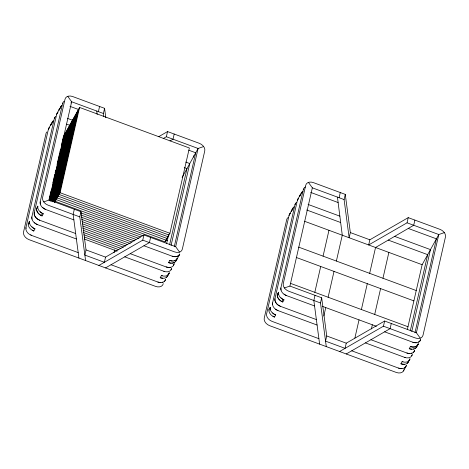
<?xml version="1.0" encoding="UTF-8"?>
<svg xmlns="http://www.w3.org/2000/svg" width="469" height="469" viewBox="0 0 469 469"><rect width="100%" height="100%" fill="white"/><g stroke="black" fill="none" stroke-linecap="round" stroke-linejoin="round"><path stroke-width="0.7" d="M40.281 211.777A7.897 5.739 28.9 0 0 43.295 213.788L42.104 215.939L41.249 215.57A7.205 5.235 28.9 0 1 36.535 209.01L37.819 206.161A7.897 5.739 28.9 0 0 37.796 206.858M36.535 209.01L37.819 206.161M280.972 297.838A7.897 5.739 28.9 0 0 283.991 299.849L282.801 302.001L281.945 301.637A7.205 5.235 28.9 0 1 277.232 295.071L278.516 292.222A7.897 5.739 28.9 0 0 278.738 294.374M277.232 295.071L278.516 292.222M26.094 228.403A11.924 8.665 28.9 0 1 25.924 227.711L48.342 129.485A6.994 5.083 28.9 0 1 49.263 127.656M31.845 217.634A7.897 5.739 28.9 0 1 31.869 216.936L54.293 118.71A7.651 5.558 28.9 0 1 54.896 117.52M75.673 233.527L39.724 220.248A7.363 5.347 28.9 0 1 34.249 212.621L56.673 114.401A7.651 5.558 28.9 0 1 57.277 113.205M40.17 202.549A7.897 5.739 28.9 0 1 40.199 201.846L62.617 103.626A8.794 6.39 28.9 0 1 62.946 103.057M48.94 200.011L51.051 190.772M52.839 182.951L54.785 174.421M55.108 172.997L55.758 170.153M57.054 164.467L59.487 153.809M59.815 152.384L60.466 149.541M61.275 145.988L63.221 137.458M43.705 201.91L49.233 199.993L71.651 101.773L67.741 96.321M49.409 200.415L64.335 135.019M49.872 200.826L65.285 133.296M50.335 201.236L66.24 131.572M50.963 200.931L67.19 129.849M51.59 200.632L68.14 128.125M51.895 201.752L69.095 126.401M52.522 201.447L70.045 124.678M52.985 201.858L70.995 122.954M53.613 201.553L71.95 121.231M54.082 201.963L72.9 119.507M54.545 202.368L73.85 117.783M74.806 116.06L55.336 201.359L165.141 241.91L169.901 233.286L189.37 147.987L79.566 107.436L63.702 136.174M75.755 114.336L56.286 199.63L166.09 240.187L166.419 238.762M76.705 112.607L57.236 197.906L167.046 238.457L167.369 237.038M77.661 110.883L58.191 196.183L167.996 236.734L168.318 235.315M78.61 109.16L59.141 194.459L168.946 235.01M54.697 202.508L60.091 192.736L79.566 107.436M74.319 209.262L73.141 214.427L78.927 258.079M98.402 111.651L99.58 106.481M85.587 260.535L79.794 216.889L80.973 211.718L49.233 199.993M103.778 116.376L103.397 113.492L104.575 108.327L72.836 96.602A6.994 5.083 28.9 0 0 64.998 99.317L42.579 197.537A7.205 5.235 28.9 0 0 48.049 205.164L79.794 216.889M80.973 211.718L86.038 249.913L84.86 255.077L104.376 262.288L105.554 257.118L143.936 234.969L175.676 246.688L179.58 252.134M114.031 252.674L114.671 249.877M98.895 265.454L142.758 240.14L143.936 234.969M163.212 138.56L166.354 136.743L167.539 131.578L199.278 143.297A7.123 5.177 28.9 0 1 204.754 150.924L182.33 249.15A7.017 5.1 28.9 0 1 174.497 251.859L142.758 240.14M150.59 237.425L149.412 242.596L105.548 267.91M174.192 134.034L173.014 139.205L169.983 140.97M165.141 241.91L165.463 240.486M166.653 243.429L168.717 234.389M169.596 244.759L186.984 168.6L184.264 167.597M171.085 245.404L189.769 163.552L185.712 162.057M193.339 157.086L193.633 155.796M174.275 246.729L195.72 152.777L188.849 150.244M175.676 246.688L198.1 148.468L203.652 146.545M173.389 265.425A7.674 5.575 28.9 0 0 174.005 264.235L174.327 262.81M290.475 213.248A6.994 5.083 28.9 0 0 289.039 215.547L266.615 313.773A7.205 5.235 28.9 0 0 272.09 321.4L318.902 338.682M272.618 304.416A7.897 5.739 28.9 0 1 272.565 302.997L294.989 204.771A7.651 5.558 28.9 0 1 295.593 203.581M316.37 319.588L280.421 306.316A7.363 5.347 28.9 0 1 274.945 298.689L297.364 200.462A6.994 5.083 28.9 0 1 298.284 198.633M281.119 290.059A7.897 5.739 28.9 0 1 280.896 287.913L303.314 189.687A8.794 6.39 28.9 0 1 303.642 189.124M284.402 287.972L289.93 286.061L312.348 187.834L308.438 182.388M314.81 292.328L320.708 266.48M323.071 256.144L328.968 230.297M315.016 295.323L313.831 300.494L319.624 344.14M339.099 197.713L340.277 192.542M326.277 346.597L320.491 302.951L321.67 297.78L289.93 286.061M345.272 194.389L350.337 232.577L349.159 237.748L344.088 199.56L345.272 194.389L313.526 182.664A6.994 5.083 28.9 0 0 305.694 185.378L283.27 283.598A7.205 5.235 28.9 0 0 288.746 291.226L320.491 302.951M323.845 315.965L325.756 307.582M328.118 297.246L334.016 271.399M336.379 261.057L342.276 235.209L337.434 197.097M321.67 297.78L326.735 335.974L325.556 341.145L345.073 348.35L346.251 343.179L384.633 321.031L416.372 332.756L420.277 338.196M408.229 217.639L369.853 239.788L368.675 244.959L407.051 222.81L408.229 217.639L439.975 229.359A7.123 5.177 28.9 0 1 445.45 236.986L423.026 335.212A7.017 5.1 28.9 0 1 415.194 337.92L383.449 326.201L339.591 351.516M354.886 338.038L359.031 319.87M361.394 309.534L367.291 283.686M369.654 273.345L375.552 247.497L413.705 225.267L414.889 220.096M371.384 328.98L372.345 324.788M374.702 314.447L380.605 288.599M382.962 278.264L388.865 252.41M383.449 326.201L384.633 321.031M391.287 323.487L390.108 328.658L346.245 353.972M407.35 329.496L422.141 264.704L438.791 234.529L444.348 232.606M410.293 330.821L427.681 254.661L388.25 240.099M411.782 331.466L430.466 249.614L394.628 236.382M414.965 332.791L436.416 238.838L408.259 228.444M416.372 332.756L438.791 234.529L407.051 222.81M48.846 128.207L51.221 123.898M57.171 113.123L59.551 108.808M52.159 122.872A6.994 5.083 28.9 0 0 50.722 125.176L51.912 123.019A7.651 5.558 28.9 0 1 52.968 121.319M60.489 107.788A6.994 5.083 28.9 0 0 59.047 110.092L60.237 107.934A6.994 5.083 28.9 0 1 61.679 105.636M70.971 103.004L71.651 101.773L103.397 113.492M28.357 224.1A9.099 6.613 28.9 0 1 28.298 223.396L29.488 221.245A7.205 5.235 28.9 0 0 34.964 228.872L33.774 231.024A9.099 6.613 28.9 0 1 32.273 230.068M41.249 215.57L42.439 213.418A7.205 5.235 28.9 0 1 37.725 206.852M182.136 177.382L198.1 148.468L166.354 136.743M162.807 278.158A7.674 5.575 28.9 0 1 160.222 277.718L161.412 275.567A7.017 5.1 28.9 0 0 169.245 272.852L168.054 275.01A7.674 5.575 28.9 0 1 167.796 275.631M171.138 263.068A7.674 5.575 28.9 0 1 168.547 262.634L169.737 260.483A7.017 5.1 28.9 0 0 177.376 258.431M175.769 261.11A7.674 5.575 28.9 0 0 176.385 259.926L177.276 258.308M177.065 259.046L179.445 254.731M289.537 214.269L291.917 209.96M297.868 199.184L300.248 194.875M293.008 209.092A7.651 5.558 28.9 0 0 291.419 211.238L292.609 209.08A7.651 5.558 28.9 0 1 293.213 207.89M300.799 194.447A7.651 5.558 28.9 0 0 299.744 196.153L300.934 193.996A7.651 5.558 28.9 0 1 301.192 193.375M269.054 310.161A9.099 6.613 28.9 0 1 268.995 309.464L270.185 307.306A7.205 5.235 28.9 0 0 275.661 314.934L274.471 317.091A9.099 6.613 28.9 0 1 272.964 316.129M281.945 301.637L283.135 299.48A7.205 5.235 28.9 0 1 278.422 292.914M404.331 364.19A7.674 5.575 28.9 0 1 400.919 363.786L402.103 361.628A7.017 5.1 28.9 0 0 409.941 358.914L408.751 361.071A7.674 5.575 28.9 0 1 407.156 363.211M411.835 349.135A7.674 5.575 28.9 0 1 409.244 348.696L410.434 346.544A7.017 5.1 28.9 0 0 418.266 343.83L417.076 345.987A7.674 5.575 28.9 0 1 415.487 348.127M403.487 370.967L405.867 366.658M158.727 136.661L167.539 131.578M312.348 187.834L344.088 199.56M310.654 192.401L338.126 202.544M69.963 106.334L78.886 109.635M308.08 204.42L339.855 216.156M67.384 118.358L72.789 120.351M306.673 209.977L340.67 222.529M66.657 124.162L70.057 125.422M350.337 232.577L369.853 239.788M304.522 221.268L422.141 264.704M298.624 247.116L416.238 290.551M296.261 257.452L413.875 300.887M60.091 192.736L169.901 233.286M290.364 283.299L407.977 326.735M165.92 240.175L167.281 240.673M81.149 212.967L142.916 235.778M81.565 215.195L140.589 236.992M81.301 217.176L138.953 238.463M322.432 306.357L376.419 326.295M81.723 219.404L135.94 239.424M284.032 294.116A7.897 5.739 28.9 0 0 286.366 295.54L314.558 305.946M384.621 331.823L412.814 342.235A7.674 5.575 28.9 0 0 416.232 342.64M82.145 221.638L134.304 240.896M42.656 207.462A7.897 5.739 28.9 0 0 45.675 209.473L73.862 219.885M143.93 245.762L172.117 256.168A7.674 5.575 28.9 0 0 176.326 256.455M82.567 223.865L131.977 242.115M82.984 226.099L130.341 243.587M82.72 228.075L127.328 244.548M83.142 230.308L125.692 246.02M83.564 232.536L123.365 247.239M370.915 339.732L406.863 353.01A7.674 5.575 28.9 0 0 409.455 353.444M83.98 234.77L121.043 248.453M130.224 253.67L166.167 266.943A7.674 5.575 28.9 0 0 168.758 267.383M84.402 236.997L118.721 249.672M84.139 238.973L117.08 251.144M275.702 309.206A7.897 5.739 28.9 0 0 278.041 310.625L317.091 325.046M365.433 342.898L404.483 357.319A8.829 6.414 28.9 0 0 405.333 357.472M34.331 222.552A7.897 5.739 28.9 0 0 37.344 224.563L76.394 238.979M124.736 256.836L163.787 271.258A8.829 6.414 28.9 0 0 164.637 271.41M326.735 335.974L346.251 343.179M86.038 249.913L105.554 257.118M351.727 350.806L398.539 368.095A7.674 5.575 28.9 0 0 401.956 368.499M30.702 234.822A11.924 8.665 28.9 0 0 31.394 235.338L78.206 252.621M111.03 264.745L157.842 282.033A7.674 5.575 28.9 0 0 160.433 282.467M283.135 299.48L283.991 299.849M42.439 213.418L43.295 213.788M104.575 108.327L105.818 117.69M96.737 111.036L97.171 114.442M45.675 209.473A7.205 5.235 28.9 0 1 40.199 201.846M40.422 203.997A7.897 5.739 28.9 0 1 40.246 203.27M46.882 131.971A6.994 5.083 28.9 0 0 45.962 133.794L23.544 232.02A7.205 5.235 28.9 0 0 29.019 239.647L155.462 286.342A7.017 5.1 28.9 0 0 163.294 283.628M33.774 231.024A7.205 5.235 28.9 0 1 28.298 223.396M31.394 235.338A7.205 5.235 28.9 0 1 25.924 227.711M50.722 125.176A7.651 5.558 28.9 0 1 51.778 123.47M48.342 129.485A7.651 5.558 28.9 0 1 49.397 127.785M163.787 271.258A7.017 5.1 28.9 0 0 171.625 268.544A8.829 6.414 28.9 0 1 170.886 269.622M174.005 264.235A7.017 5.1 28.9 0 1 166.167 266.943M170.376 267.23A7.674 5.575 28.9 0 1 169.585 267.348M177.317 258.39A7.674 5.575 28.9 0 1 175.371 260.272M174.685 260.565A7.674 5.575 28.9 0 1 173.946 260.764M172.328 260.916A7.674 5.575 28.9 0 1 169.737 260.483M174.181 262.429A7.674 5.575 28.9 0 1 173.495 262.716M172.756 262.921A7.674 5.575 28.9 0 1 171.965 263.039M176.385 259.926A7.017 5.1 28.9 0 1 168.547 262.634M179.756 254.122A7.017 5.1 28.9 0 1 172.117 256.168M179.697 254.081A7.674 5.575 28.9 0 1 178.361 255.599M177.745 255.963A7.674 5.575 28.9 0 1 177.065 256.25M169.245 272.852A8.829 6.414 28.9 0 1 168.025 274.394M162.256 275.719A8.829 6.414 28.9 0 1 161.412 275.567M34.964 228.872A7.897 5.739 28.9 0 1 31.951 226.861M29.717 223.396A7.897 5.739 28.9 0 1 29.488 221.245M37.344 224.563A7.205 5.235 28.9 0 1 31.869 216.936M32.097 219.082A7.897 5.739 28.9 0 1 31.921 218.355M39.724 220.248A7.205 5.235 28.9 0 1 34.249 212.621M56.673 114.401A6.994 5.083 28.9 0 1 58.109 112.097M42.104 215.939A7.363 5.347 28.9 0 1 36.629 208.312M168.054 275.01A7.017 5.1 28.9 0 1 160.222 277.718M157.842 282.033A7.017 5.1 28.9 0 0 165.674 279.319A7.674 5.575 28.9 0 1 165.416 279.94M167.445 276.2A7.674 5.575 28.9 0 1 166.466 277.15M165.065 280.509A7.674 5.575 28.9 0 1 164.086 281.459M162.79 282.115A7.674 5.575 28.9 0 1 162.051 282.315M54.293 118.71A6.994 5.083 28.9 0 1 55.729 116.412M51.912 123.019A6.994 5.083 28.9 0 1 53.349 120.721M60.237 107.934A7.651 5.558 28.9 0 1 61.826 105.789M59.047 110.092A7.651 5.558 28.9 0 1 59.657 108.896M62.617 103.626A6.994 5.083 28.9 0 1 64.06 101.322M286.366 295.54A7.205 5.235 28.9 0 1 280.896 287.913M288.095 217.557A6.994 5.083 28.9 0 0 286.659 219.855L264.24 318.082A7.205 5.235 28.9 0 0 269.71 325.709L396.158 372.404A7.017 5.1 28.9 0 0 403.991 369.689M274.471 317.091A7.205 5.235 28.9 0 1 268.995 309.464M291.419 211.238A6.994 5.083 28.9 0 1 292.855 208.94M289.039 215.547A7.651 5.558 28.9 0 1 290.628 213.401M404.483 357.319A7.017 5.1 28.9 0 0 412.321 354.605A8.829 6.414 28.9 0 1 411.583 355.684M406.863 353.01A7.017 5.1 28.9 0 0 414.702 350.296A7.674 5.575 28.9 0 1 413.107 352.436M411.811 353.093A7.674 5.575 28.9 0 1 411.073 353.292M418.266 343.83A7.674 5.575 28.9 0 1 415.382 346.626M414.643 346.831A7.674 5.575 28.9 0 1 410.434 346.544M414.191 348.778A7.674 5.575 28.9 0 1 413.453 348.983M417.076 345.987A7.017 5.1 28.9 0 1 409.244 348.696M412.814 342.235A7.017 5.1 28.9 0 0 420.646 339.521A7.674 5.575 28.9 0 1 418.442 342.024M409.941 358.914A8.829 6.414 28.9 0 1 409.203 359.993M402.953 361.787A8.829 6.414 28.9 0 1 402.103 361.628M275.661 314.934A7.897 5.739 28.9 0 1 272.647 312.923M270.414 309.458A7.897 5.739 28.9 0 1 270.185 307.306M278.041 310.625A7.205 5.235 28.9 0 1 272.565 302.997M280.421 306.316A7.205 5.235 28.9 0 1 274.945 298.689M297.364 200.462A7.651 5.558 28.9 0 1 298.419 198.762M282.801 302.001A7.363 5.347 28.9 0 1 277.326 294.374M408.751 361.071A7.017 5.1 28.9 0 1 400.919 363.786M398.539 368.095A7.017 5.1 28.9 0 0 406.371 365.38A7.674 5.575 28.9 0 1 404.782 367.52M294.989 204.771A6.994 5.083 28.9 0 1 296.426 202.473M292.609 209.08A6.994 5.083 28.9 0 1 294.045 206.782M300.934 193.996A6.994 5.083 28.9 0 1 302.986 191.305M299.744 196.153A6.994 5.083 28.9 0 1 300.664 194.324M301.544 192.806A7.651 5.558 28.9 0 1 302.523 191.85M303.314 189.687A6.994 5.083 28.9 0 1 305.366 186.996"/></g></svg>
